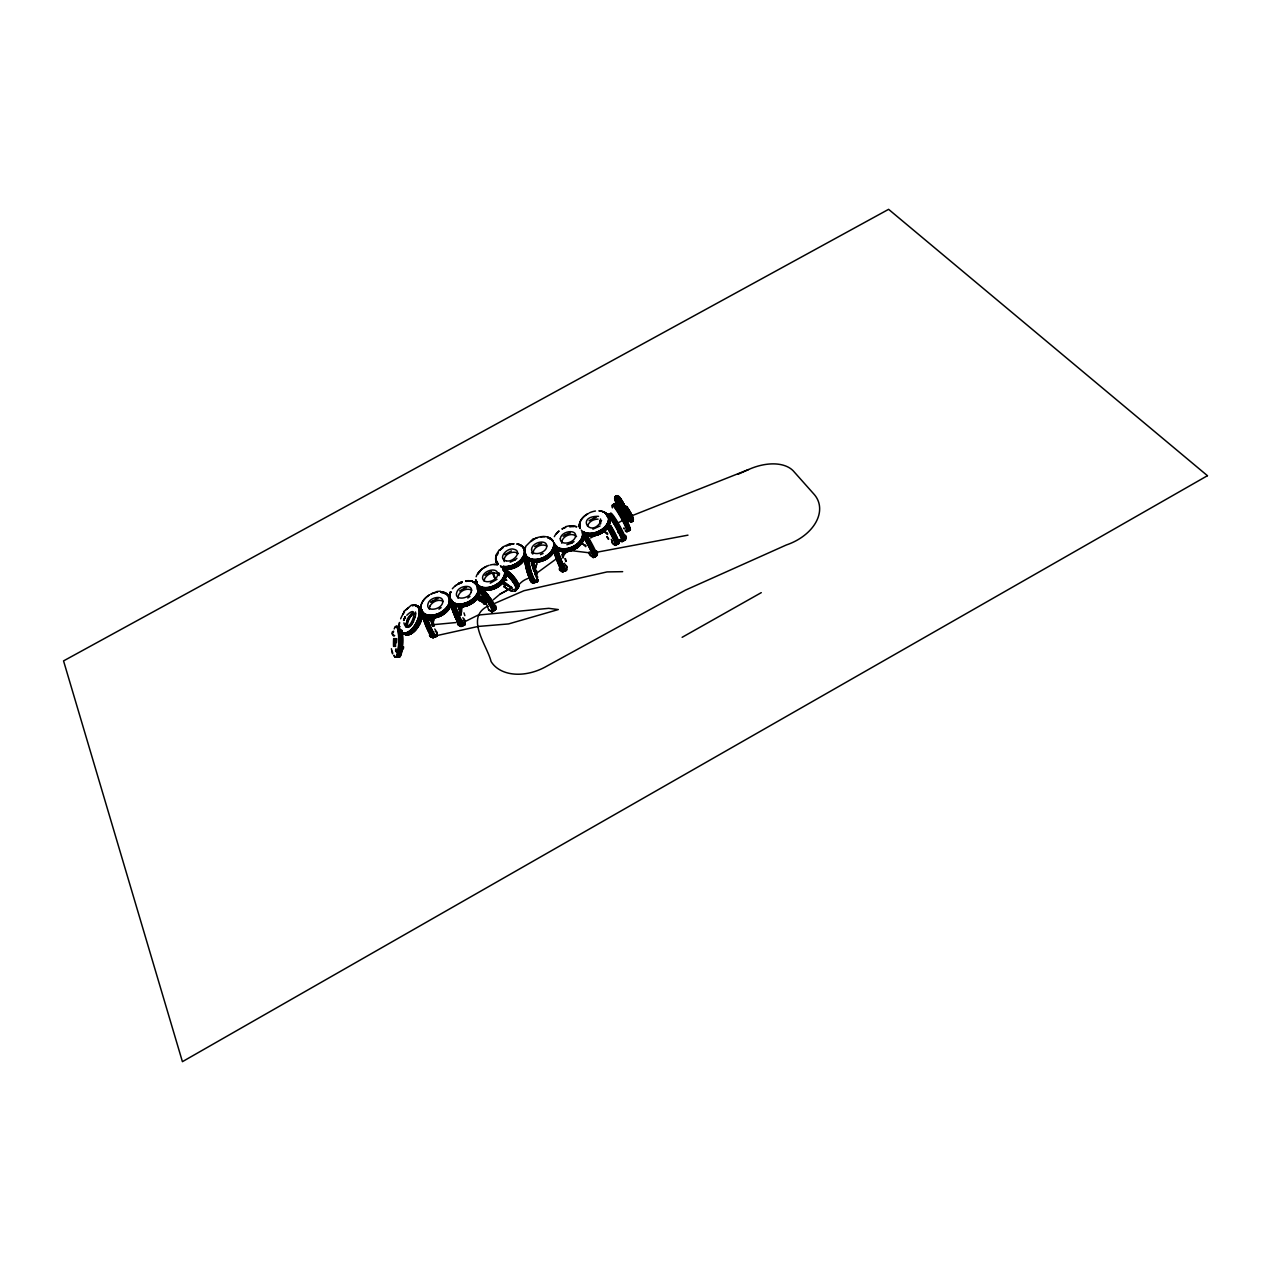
<?xml version="1.0" encoding="UTF-8"?>
<svg xmlns="http://www.w3.org/2000/svg" width="1271" height="1271" viewBox="0 0 1271 1271"><rect width="100%" height="100%" fill="white"/><g stroke="black" fill="none" stroke-linecap="round" stroke-linejoin="round"><path stroke-width="1.5" d="M600.293 521.015L600.722 523.7M403.257 647.638L402.081 649.433M587.552 526.242C588.584 521.65 593.636 519.029 598.085 519.108M618.977 504.952L616.943 499.646M616.721 499.932L616.26 499.233L616.292 500.552M432.839 621.884L433.141 623.823L433.967 618.453M535.441 574.985C542.558 576.78 529.785 588.394 530.372 578.988M628.462 518.266L624.156 509.655L625.936 511.625M612.034 541.033C610.874 545.624 618.151 545.688 619.597 541.923C618.056 537.744 622.695 541.764 624.839 538.348M406.1 623.028L405.989 627.27M536.839 564.006L535.361 568.455L536.886 562.91M399.459 631.623L400.317 632.148L399.745 631.417M399.698 630.48L399.523 629.939M478.5 599.038L478.563 600.023M460.658 610.62L461.627 608.332M484.092 581.038C484.473 574.54 495.436 569.646 499.233 575.588M414.823 616.673L411.391 623.823M508.019 567.66L504.492 567.629M464.662 622.472L463.041 620.026M433.792 619.708L432.839 621.853M622.869 508.924L622.345 508.114L622.901 508.972M449.14 605.759L449.966 602.756M601.564 520.379C591.222 539.794 574.762 515.804 598.546 516.344M406.196 623.664L411.55 613.814M406.72 623.219L407.419 620.868M406.625 623.775L411.423 614.529M471.064 592.302C474.56 583.786 458.847 585.137 456.861 592.159C453.413 600.881 469.158 599.181 471.08 592.27M429.868 606.188L429.344 609.317M495.213 607.681L495.452 606.585A2.923 2.002 -27.5 0 0 494.991 605.695M392.358 633.482L393.533 631.989M559.733 567.66L559.494 568.216A3.384 2.32 -25.1 0 0 560.034 570.409C561.528 573.173 567.041 570.87 566.85 567.93A3.384 2.32 -25 0 0 566.294 565.738L565.055 564.562M536.934 579.56L537.156 577.955L535.742 576.573M530.738 579.068L530.515 580.672M406.815 620.613C406.831 617.738 413.297 612.145 412.646 612.686M412.948 621.392L414.139 618.755M395.758 649.783L396.059 651.356M495.817 555.379L499.487 549.596M497.088 555.348L498.375 552.631M566.151 568.455L566.453 567.915A2.907 1.986 -25 0 0 565.976 566.024L564.769 565.404M562.418 556.126L562.64 552.964M429.852 606.219C432.188 601.771 438.368 598.673 443.055 601.294M408.579 618.548L410.104 616.149M413.615 621.726L410.565 625.872M525.431 546.609L533.2 538.809M396.044 648.703C393.073 655.232 404.75 651.388 403.527 646.669M596.623 553.87L596.877 551.884M398.856 629.765L399.602 630.352M487.651 606.219C464.662 617.69 487.174 645.525 491.083 661.524A44.39 31.171 -27 0 0 546.832 666.131L685.434 590.141L786.368 544.957A44.374 30.647 -18.4 0 0 814.044 494.244L793.199 470.81A44.008 26.707 -27.5 0 0 748.444 469.587L630.289 516.391M611.256 539.349L611.986 540.795M567.104 551.471L562.354 556.523M403.797 611.494L411.454 605.107M406.784 615.291C422.576 599.896 407.848 638.757 403.924 622.838M411.661 623.6L410.072 625.459M504.73 568.836A15.141 5.259 43.4 0 1 516.725 580.688A15.141 5.259 43.4 0 1 516.789 588.409L516.709 588.6A15.141 5.259 43.4 0 0 516.566 580.847A15.141 5.259 43.4 0 0 504.587 568.995M503.618 570.012A15.141 5.243 43.4 0 1 515.613 581.864A15.141 5.243 43.4 0 1 515.692 589.585L519.315 585.804L518.155 584.152M399.666 632.259L399.555 631.56M441.116 607.633L438.956 609.19M459.578 590.983L464.328 588.251M504.698 554.68L511.387 550.883M484.902 575.429L486.872 573.777M494.832 608.189L494.689 609.095M479.119 598.021L481.042 596.496M516.932 558.35L514.962 560.003M469.968 596.449L467.807 598.005M497.04 579.29L490.241 583.167M534.646 546.625L539.301 544.052M556.92 546.641L554.887 544.766L556.984 546.594M493.1 599.944L500.043 594.113L510.735 588.251M406.243 609.699L408.531 607.776M563.117 536.298L565.436 534.694M589.077 520.697L593.764 518.155M574.031 541.589L571.855 543.067M536.537 580.037L535.409 580.783M600.039 525.972L592.906 529.149M487.476 606.251L488.414 609.238A3.4 2.335 -27.5 0 0 490.129 610.827C492.513 612.32 497.517 609.159 495.881 606.474A3.4 2.335 -27.5 0 0 494.816 605.091M481.01 595.988L478.595 597.799M435.794 634.88L434.587 635.627M535.17 574.301L555.57 559.399M561.846 554.823L566.564 551.392M433.157 600.532L430.758 602.279L435.778 599.324M530.913 541.541L533.772 539.587M623.854 528.243L624.411 528.99L623.982 528.132M492.02 609.953A15.411 2.717 52.9 0 0 491.019 602.549A15.411 2.717 52.9 0 0 477.515 586.63L477.531 586.916A15.22 2.685 52.9 0 1 490.956 602.486A15.22 2.685 52.9 0 1 491.941 609.81M486.698 573.904L489.24 572.458M515.057 559.907L510.179 562.195M515.263 588.902C519.617 583.961 521.825 580.259 529.578 577.94M502.458 547.118L509.623 543.829M682.13 637.311L761.265 592.651M408.833 627.302C410.787 626.508 417.047 616.451 415.474 611.986M595.575 554.712L592.064 556.11L590.364 554.41M590.586 537.951L594.05 536.06M618.23 522.81L621.694 520.919M500.043 594.113L511.816 587.663M565.341 534.773L568.01 533.598M531.294 563.752L534.249 562.767M496.58 561.814L498.01 563.291M504.094 571.06L502.792 569.472M617.913 532.215L618.421 532.803M543.082 553.489L540.429 554.68M571.918 543.003L566.882 544.766M738.086 474.242L748.444 469.587M398.744 651.181L400.683 650.307M494.054 603.661L524.002 590.713L607.045 571.918L622.663 571.664M515.692 589.649L513.834 589.585A3.384 2.304 -26.6 0 1 511.562 588.521L509.369 586.519L510.974 586.487M420.463 612.384L419.891 611.669M431.6 617.42L429.01 618.564M429.217 618.945L431.536 618.103M564.499 569.646L560.368 570.123M506.255 546.037L509.544 544.862M489.176 572.458L491.639 571.585M393.629 631.194C389.943 631.496 393.645 638.09 394.709 635.5M461.008 624.919L458.609 624.808M432.918 636.278L430.519 636.151M464.122 588.298L466.616 587.631M435.556 599.388L438.034 598.72M531.485 563.037L533.693 562.481M539.19 544.067L541.7 543.448M593.636 518.171L596.147 517.551M565.531 526.702L569.344 525.765M567.851 533.613L570.377 533.01M477.324 589.22L477.531 586.916M687.976 535.155L597.02 552.186M462.787 617.785C467.776 620.741 463.407 629.066 458.275 625.11A3.416 2.335 -28.5 0 1 457.592 623.521M434.761 628.986L436.477 631.592A3.416 2.32 -29.3 0 1 436.97 633.848L436.398 635.548L430.853 637.184M415.553 613.48C409.961 614.703 406.1 622.107 408.023 627.461M533.026 581.435L531.739 581.53M590.713 552.98L571.775 550.708M431.505 624.855L456.098 622.536M464.789 621.71L478.15 615.069L548.754 608.332L558.319 609.556L508.543 623.934L478.087 626.46L435.556 635.881M436.811 591.492L440.465 591.253M490.971 610.493L490.32 610.477A2.923 2.002 -27.5 0 1 488.985 609.603M497.914 572.951L499.217 573.03M506.112 560.765C513.039 563.037 523.048 551.185 513.913 549.263C507.145 546.959 497.072 558.906 506.144 560.765M501.537 583.024L503.983 583.325L502.855 582.674M629.59 519.315L628.446 518.25M606.775 532.66L604.488 531.786M393.549 634.69L392.517 634.293M498.963 573.618L497.851 573.348L499.646 573.968M517.043 552.79C511.593 550.565 502.935 555.189 504.222 561.591M594.987 550.518L596.258 550.931M435.175 631.417L436.144 631.894A2.923 1.986 -29.3 0 1 436.557 633.816M505.461 579.449L506.875 580.275L505.223 580.18M471.7 590.173C466.266 587.186 457.687 591.841 458.005 598.26M546.8 546.022C541.494 542.987 532.676 547.436 533.057 553.695M624.887 534.98C629.383 537.538 622.552 542.765 619.819 540.318C619.597 539.635 613.957 547.165 612.336 542.161M583.039 544.29L585.391 545.068M420.193 611.478L420.415 612.304M478.881 600.436L483.234 602.279L478.039 599.817M517.011 552.774L518.25 553.648M562.306 552.059C564.276 552.472 563.625 560.114 562.354 557.588M616.912 500.218L616.149 499.582L616.467 500.774M473.972 582.182L476.355 584.549M624.347 510.291L623.568 509.623L624.697 512.769M555.554 546.212L557.921 548.611L553.997 542.939M628.557 519.14L629.669 519.903L629.129 517.535M628.668 519.41L628.224 516.677M454.541 603.63L452.555 601.739M576.541 536.616C571.775 531.628 561.337 536.584 561.718 543.178M596.846 551.233C600.389 557.206 587.933 559.129 589.236 551.852M607.602 533.2L607.57 534.487L603.852 531.485M511.498 586.964L511.848 587.853M430.853 637.168L430.202 636.453A3.416 2.32 -29.4 0 1 429.55 634.865M531.532 552.52L532.676 553.886M617.309 499.964L618.469 501.537M616.753 499.964L617.42 500.869M625.3 510.704L623.696 509.274L624.22 511.689M624.204 510.021L624.871 510.942M627.334 509.29L628.049 510.449M627.032 509.258L627.731 510.275M619.549 499.201L620.566 500.377M626.984 509.75L627.636 510.672M619.517 499.678L620.153 500.583M617.484 500.345L618.167 501.346M624.76 510.72L625.507 511.863M617.309 500.647L618.056 501.775M627.397 517.567L629.161 519.521L629.034 518.632M628.112 518.711L625.983 515.232M585.995 545.593L585.709 546.641L582.007 543.114M477.26 586.567L477.626 589.776M620.534 500.186L621.265 501.473M625.443 511.689L626.937 514.199M627.715 517.742L624.744 512.435M495.34 578.877L492.592 573.634M607.204 536.632L608.745 539.095M606.823 536.839L608.348 539.317M420.018 610.652L419.732 609.905M493.847 576.43L494.467 577.495M627.35 513.961L626.412 512.658A8.849 1.08 61 0 0 627.54 514.517M618.945 502.569L619.867 503.856M618.707 502.776L619.454 504.094M494.8 577.225L493.402 572.395M449.203 601.358L449.362 599.102M452.031 600.945L451.396 599.34M448.266 596.671L449.06 598.53M629.51 512.753L630.241 514.088M622.027 502.649L622.742 503.983M621.805 502.76L622.552 504.142M625.221 513.929L625.936 515.279M618.739 505.111L616.785 501.219M474.258 582.754L476.689 585.454M628.033 515.232L628.637 516.757M627.62 515.47L628.319 516.804M625.3 513.977L624.061 511.514M617.881 503.92L616.642 501.473M477.086 585.963L478.246 588.378M555.634 546.165L553.727 542.367A15.3 10.279 -24.6 0 0 572.109 546.991A15.3 10.279 -24.6 0 0 581.324 530.086M630.877 515.375L631.401 516.534M623.251 505.159L623.886 506.414A8.849 1.08 61 0 1 629.638 513.865A8.849 1.08 61 0 1 631.671 520.76M623.219 505.477L623.759 506.668M461.77 607.077L461.611 612.082L460.658 611.573M392.501 653.818L391.389 648.718M616.419 500.25L616.8 501.648M564.721 563.275L563.879 563.577M463.979 612.86L464.868 615.625M565.388 558.573L566.262 561.321M564.975 558.732L565.833 561.48M600.293 523.843L599.753 520.665M392.199 651.245L392.707 653.167M629.447 518.409L629.701 519.585M429.344 618.294L429.646 620.327M449.283 599.134L449.426 601.93M397.982 651.467A3.273 2.208 -30.4 0 1 397.251 651.562M430.17 635.786A2.923 1.986 -29.4 0 1 429.963 634.785M458.243 624.442A2.923 2.002 -28.5 0 1 458.021 623.457M559.796 569.297A2.907 1.986 -25.1 0 1 559.891 568.232M610.573 513.945A15.316 1.732 60.9 0 1 619.358 525.13A15.316 1.732 60.9 0 1 625.014 539.667M610.001 514.469A15.125 1.7 60.9 0 1 619.628 527.243A15.125 1.7 60.9 0 1 623.219 538.856M607.919 515.422A15.316 1.716 60.9 0 1 616.689 526.623A15.316 1.716 60.9 0 1 622.361 541.144M609.079 514.771A15.316 1.716 60.9 0 1 617.865 525.956A15.316 1.716 60.9 0 1 623.521 540.493M608.539 515.073A15.316 1.716 60.9 0 1 617.309 526.258A15.316 1.716 60.9 0 1 622.981 540.811M607.729 515.518A15.316 1.7 60.9 0 1 616.483 526.718A15.316 1.7 60.9 0 1 622.155 541.255M607.808 517.583A15.125 1.684 60.9 0 1 610.938 518.806A15.125 1.684 60.9 0 1 620.486 535.806A15.125 1.684 60.9 0 1 620.566 540.334M607.157 516.042A15.125 1.684 60.9 0 1 616.753 528.847A15.125 1.684 60.9 0 1 620.375 540.445M622.297 508.702A7.626 0.921 61 0 1 626.73 514.215A7.626 0.921 61 0 1 629.51 521.523M628.811 520.792A7.308 0.874 61 0 1 628.112 519.918M622.631 509.798A7.308 0.874 61 0 1 626.19 513.452A7.308 0.874 61 0 1 629.32 521.269M628.51 520.586A6.927 0.826 61 0 1 627.842 519.76M625.284 515.692A6.927 0.826 61 0 1 623.06 511.244M622.647 510.148A6.927 0.826 61 0 1 626.015 513.611A6.927 0.826 61 0 1 628.986 521.031M622.758 508.225A8.865 1.064 61 0 1 624.681 508.877A8.865 1.064 61 0 1 630.257 518.822A8.865 1.064 61 0 1 630.241 521.571M626.11 515.311A8.865 1.064 61 0 1 623.283 509.623M622.965 508.019A8.961 1.08 61 0 1 624.903 508.67A8.961 1.08 61 0 1 630.543 518.727A8.961 1.08 61 0 1 630.527 521.507M626.365 515.184A8.961 1.08 61 0 1 623.489 509.433M623.441 507.844A8.865 1.08 61 0 1 625.38 508.495A8.865 1.08 61 0 1 630.956 518.425A8.865 1.08 61 0 1 630.94 521.174M626.81 514.914A8.865 1.08 61 0 1 624.76 510.974M623.489 506.7A8.865 1.08 61 0 1 629.193 514.104A8.865 1.08 61 0 1 631.226 521.015M627.111 514.755A8.865 1.08 61 0 1 625.046 510.799M624.188 506.319A8.849 1.08 61 0 1 629.892 513.722A8.849 1.08 61 0 1 631.925 520.633M624.299 506.255A8.849 1.08 61 0 1 630.003 513.659A8.849 1.08 61 0 1 632.037 520.57M625.809 506.287A7.674 0.937 61 0 1 631.194 514.008A7.674 0.937 61 0 1 632.481 519.124A6.991 0.858 61 0 0 629.987 512.435M626.222 507.796A7.308 0.89 61 0 1 627.81 508.336A7.308 0.89 61 0 1 632.418 516.519A7.308 0.89 61 0 1 632.386 518.806M626.333 508.098A6.927 0.842 61 0 1 627.858 508.591A6.927 0.842 61 0 1 632.227 516.376A6.927 0.842 61 0 1 632.195 518.536M625.952 507.018A6.991 0.858 61 0 1 626.714 507.494M627.381 508.321A6.991 0.858 61 0 1 629.066 510.878M625.84 506.716A7.308 0.89 61 0 1 630.956 514.056A7.308 0.89 61 0 1 632.18 518.918M625.634 506.446A7.626 0.937 61 0 1 630.972 514.12A7.626 0.937 61 0 1 632.259 519.204M621.026 507.51A7.578 0.906 61 0 0 615.45 498.47A7.578 0.906 61 0 0 617.071 503.872A7.261 0.858 61 0 1 615.529 498.756A7.261 0.858 61 0 1 620.884 507.415M617.213 503.952A6.927 0.826 61 0 1 615.339 498.772A6.927 0.826 61 0 1 619.199 504.158M617.023 504.063A6.879 0.826 61 0 1 615.323 498.995A6.879 0.826 61 0 1 619.835 505.858M620.661 507.542A7.261 0.858 61 0 0 615.323 498.868A7.261 0.858 61 0 0 616.896 504.047A7.626 0.906 61 0 1 615.228 498.534A7.626 0.906 61 0 1 620.836 507.637M619.93 500.52A6.879 0.842 61 0 1 619.327 499.169M618.707 497.311A6.879 0.842 61 0 1 620.915 499.328A6.879 0.842 61 0 1 624.887 506.684M618.564 497.565A7.626 0.921 61 0 1 620.343 498.264A7.626 0.921 61 0 1 625.189 507.081M618.786 497.787A7.245 0.874 61 0 1 620.47 498.47A7.245 0.874 61 0 1 625.094 506.859M618.484 497.374A6.927 0.842 61 0 1 619.247 497.438M619.898 498.264A6.927 0.842 61 0 1 621.583 500.79M622.472 502.331A6.927 0.842 61 0 1 624.712 506.827M618.58 497.914A7.245 0.874 61 0 1 621.598 500.663A7.578 0.921 61 0 1 624.967 507.177M622.552 502.283A7.245 0.874 61 0 1 624.887 506.97M618.484 496.453A7.578 0.921 61 0 1 621.551 500.583M615.736 499.614A8.897 1.064 61 0 1 616.308 497.771A8.897 1.064 61 0 1 622.139 507.59A8.897 1.064 61 0 0 616.419 497.708A8.897 1.064 61 0 0 615.847 499.567M615.545 498.01A8.897 1.064 61 0 1 617.118 498.153A8.897 1.064 61 0 1 622.488 507.383A8.897 1.064 61 0 0 617.213 498.089A8.897 1.064 61 0 0 615.657 497.946M615.736 496.77A8.897 1.064 61 0 1 618.04 498.597A8.897 1.064 61 0 1 622.933 507.145M616.467 496.373A8.897 1.08 61 0 1 618.786 498.184A8.897 1.08 61 0 1 623.68 506.732M616.816 496.167A8.897 1.08 61 0 1 619.136 497.978A8.897 1.08 61 0 1 624.029 506.541M616.054 496.103A8.897 1.064 61 0 1 618.866 499.201A8.897 1.064 61 0 1 623.235 506.986M615.069 504.46A15.173 1.795 61 0 1 624.792 517.17A15.173 1.795 61 0 1 628.319 528.943M615.164 504.19A15.363 1.811 61 0 1 625.014 517.059A15.363 1.811 61 0 1 628.589 528.974M612.654 504.984A15.173 1.764 61 0 1 623.219 520.284A15.173 1.764 61 0 1 625.856 530.309M614.56 503.713A15.363 1.811 61 0 1 624.347 517.44A15.363 1.811 61 0 1 628.986 530.372M614.306 504.666A15.363 1.811 61 0 1 623.171 515.788A15.363 1.811 61 0 1 628.795 530.484M613.686 505.016A15.363 1.795 61 0 1 622.536 516.137A15.363 1.795 61 0 1 628.176 530.833M613.13 505.318A15.363 1.795 61 0 1 621.996 516.439A15.363 1.795 61 0 1 627.62 531.135M612.463 505.095A15.173 1.764 61 0 1 623.012 520.379A15.173 1.764 61 0 1 625.666 530.42M612.4 507.876A15.173 1.764 61 0 1 615.593 508.988A15.173 1.764 61 0 1 625.157 526.035A15.173 1.764 61 0 1 625.189 530.674M526.178 555.506A15.252 10.263 -25.4 0 0 542.638 560.797A15.252 10.263 -25.4 0 0 554.792 545.561A15.443 10.39 -25.4 0 1 542.669 560.924A15.443 10.39 -25.4 0 1 526.003 555.57M525.082 553.663A15.459 10.39 -25.4 0 0 539.841 559.574A15.459 10.39 -25.4 0 0 554.156 546.419A15.459 10.39 -25.4 0 1 539.762 559.431A15.459 10.39 -25.4 0 1 525.002 553.52M548.262 537.792A15.459 10.39 -25.4 0 1 552.996 541.081M553.981 546.451A15.268 10.263 -25.4 0 1 539.825 559.447A15.268 10.263 -25.4 0 1 525.257 553.6M548.151 537.935A15.268 10.263 -25.4 0 1 552.837 541.176M553.759 542.908A15.459 10.39 -25.4 0 1 537.617 559.288A15.268 10.247 -25.4 0 1 524.891 550.121M525.654 547.165A15.459 10.39 -25.4 0 0 537.617 559.288A15.268 10.247 -25.4 0 0 553.663 545.767M552.678 540.413A15.459 10.39 -25.4 0 0 533.439 539.349A15.268 10.247 -25.4 0 1 537.125 537.824M554.792 545.132A15.443 10.39 -25.4 0 1 542.495 560.559A15.443 10.39 -25.4 0 1 525.829 555.205M554.617 545.195A15.252 10.263 -25.4 0 1 542.463 560.432A15.252 10.263 -25.4 0 1 526.003 555.141M554.553 545.037A15.252 10.263 -25.4 0 1 542.383 560.273A15.252 10.263 -25.4 0 1 525.94 554.998M554.728 544.973A15.443 10.39 -25.4 0 1 542.415 560.4A15.443 10.39 -25.4 0 1 525.749 555.062M525.527 554.569A15.459 10.39 -25.4 0 0 542.193 559.923A15.459 10.39 -25.4 0 0 554.506 544.496A15.474 10.422 -24.6 0 0 571.235 549.93A15.474 10.422 -24.6 0 0 583.516 534.567M554.315 544.56A15.252 10.263 -25.4 0 1 542.161 559.796A15.252 10.263 -25.4 0 1 525.701 554.506M554.124 544.131A15.268 10.263 -25.4 0 1 543.797 558.62A15.268 10.263 -25.4 0 1 526.512 556.571M526.353 556.666A15.459 10.39 -25.4 0 0 543.861 558.747A15.459 10.39 -25.4 0 0 554.299 544.067A15.474 10.422 -24.6 0 0 570.997 549.437A15.474 10.422 -24.6 0 0 583.294 534.074M553.902 546.292A15.268 10.263 -25.4 0 1 539.762 559.288A15.268 10.263 -25.4 0 1 525.193 553.457M548.071 537.776A15.268 10.263 -25.4 0 1 552.758 541.033M548.182 537.649A15.459 10.39 -25.4 0 1 552.933 540.938M540.89 536.886A15.268 10.247 -25.4 0 1 544.528 536.696M547.833 537.268A15.268 10.247 -25.4 0 1 552.52 540.509M583.818 535.25A15.459 10.422 -24.6 0 1 573.412 549.866A15.459 10.422 -24.6 0 1 555.792 547.722A15.268 10.295 -24.6 0 0 575.143 548.85A15.268 10.295 -24.6 0 0 582.547 532.851M583.754 535.091A15.459 10.422 -24.6 0 1 573.348 549.707A15.459 10.422 -24.6 0 1 555.713 547.563M583.58 534.726A15.459 10.422 -24.6 0 1 571.299 550.073A15.459 10.422 -24.6 0 1 554.49 544.687M583.405 534.789A15.268 10.295 -24.6 0 1 571.267 549.946A15.268 10.295 -24.6 0 1 554.68 544.639A15.284 10.295 -24.6 0 0 571.203 549.803A15.284 10.295 -24.6 0 0 583.341 534.63M582.483 532.692A15.268 10.295 -24.6 0 1 575.08 548.691A15.268 10.295 -24.6 0 1 555.888 547.467M582.881 533.153A15.474 10.422 -24.6 0 1 572.458 547.785A15.474 10.422 -24.6 0 1 554.823 545.64M582.706 533.216A15.284 10.295 -24.6 0 1 572.411 547.658A15.284 10.295 -24.6 0 1 554.982 545.561M583.119 534.138A15.284 10.295 -24.6 0 1 572.84 548.579A15.284 10.295 -24.6 0 1 555.411 546.466M582.928 533.709A15.284 10.295 -24.6 0 1 572.633 548.151A15.284 10.295 -24.6 0 1 555.22 546.037M583.103 533.645A15.474 10.422 -24.6 0 1 572.681 548.278A15.474 10.422 -24.6 0 1 555.046 546.133M582.642 533.057A15.284 10.279 -24.6 0 1 572.347 547.499A15.284 10.279 -24.6 0 1 554.919 545.402M582.817 533.01A15.474 10.422 -24.6 0 1 572.395 547.626A15.474 10.422 -24.6 0 1 554.744 545.497M569.837 526.814A15.474 10.422 -24.6 0 1 573.555 526.639M582.579 532.485A15.49 10.422 -24.6 0 1 570.282 547.849A15.49 10.422 -24.6 0 1 553.457 542.463M554.331 536.648A15.49 10.422 -24.6 0 1 558.843 531.087M562.116 528.863A15.49 10.422 -24.6 0 1 565.786 527.243A15.3 10.279 -24.6 0 0 562.179 528.974M569.599 526.289A15.49 10.422 -24.6 0 1 576.684 526.702M556.333 533.788A15.3 10.279 -24.6 0 1 558.954 531.167M569.583 526.432A15.3 10.279 -24.6 0 1 576.573 526.83M564.26 569.44A15.347 1.462 70 0 1 561.432 566.818A15.347 1.462 70 0 1 554.919 549.279M563.466 571.505A15.347 1.462 70 0 1 559.431 564.038A15.347 1.462 70 0 1 554.235 549.517M562.989 571.33A15.347 1.478 70 0 1 559.383 565.881A15.347 1.478 70 0 1 553.52 549.787M563.498 571.14A15.347 1.478 70 0 1 559.891 565.706A15.347 1.478 70 0 1 554.029 549.596M562.783 571.41A15.347 1.478 70 0 1 559.176 565.96A15.347 1.478 70 0 1 553.298 549.866M565.643 570.361A15.347 1.446 70 0 1 562.068 564.912A15.347 1.446 70 0 1 556.19 548.818M564.975 570.615A15.347 1.462 70 0 1 561.385 565.166A15.347 1.462 70 0 1 555.522 549.056M565.849 570.298A15.347 1.446 70 0 1 562.275 564.832A15.347 1.446 70 0 1 556.412 548.738M566.231 568.725A15.347 1.446 70 0 1 563.434 566.103A15.347 1.446 70 0 1 556.92 548.548M566.167 568.566A15.157 1.43 70 0 1 563.403 565.976A15.157 1.43 70 0 1 556.968 548.643M557.175 548.564A15.157 1.43 70 0 0 563.609 565.897A15.347 1.446 70 0 0 566.437 568.645A15.157 1.43 70 0 1 563.609 565.897A15.347 1.446 70 0 1 557.127 548.468M526.019 554.14A15.395 10.311 -26.2 0 1 518.933 565.468A15.395 10.311 -26.2 0 1 504.333 569.186M496.945 561.575A15.395 10.311 -26.2 0 0 497.469 564.276A15.395 10.311 -26.2 0 1 496.866 561.432M525.273 556.412A15.395 10.311 -26.2 0 1 503.999 568.518M497.136 563.609A15.395 10.311 -26.2 0 1 496.611 560.924M525.527 556.936A15.395 10.311 -26.2 0 1 504.253 569.027M525.018 552.091A15.411 10.311 -26.2 0 1 517.933 563.418A15.411 10.311 -26.2 0 1 503.3 567.136M496.373 556.603A15.411 10.311 -26.2 0 0 497.914 564.483A15.411 10.311 -26.2 0 1 496.294 556.444M522.921 547.165A15.411 10.311 -26.2 0 1 524.446 549.406M524.764 551.979A15.22 10.184 -26.2 0 1 517.758 563.164A15.22 10.184 -26.2 0 1 503.316 566.85M496.532 562.004A15.22 10.184 -26.2 0 1 496.008 559.335M522.699 547.118A15.22 10.184 -26.2 0 1 524.208 549.326A15.411 10.311 -26.2 0 0 520.49 545.386M525.257 552.567A15.411 10.311 -26.2 0 1 518.171 563.895A15.411 10.311 -26.2 0 1 503.554 567.629M496.675 562.703A15.411 10.311 -26.2 0 1 496.151 560.018M523.159 547.658A15.411 10.311 -26.2 0 1 524.685 549.882M524.939 551.932A15.411 10.311 -26.2 0 1 517.853 563.26A15.411 10.311 -26.2 0 1 503.237 566.993M517.265 544.083A15.411 10.311 -26.2 0 1 522.921 557.572A15.411 10.311 -26.2 0 1 503.046 566.628M497.66 563.974A15.411 10.311 -26.2 0 1 496.119 556.094M499.805 550.279A15.411 10.311 -26.2 0 1 502.776 547.801A15.22 10.184 -26.2 0 0 499.868 550.2M509.989 544.496A15.411 10.311 -26.2 0 1 513.738 543.909A15.22 10.184 -26.2 0 0 509.989 544.639A15.22 10.184 -26.2 0 1 513.627 543.893M524.017 548.977A15.22 10.184 -26.2 0 1 519.124 561.623A15.22 10.184 -26.2 0 1 503.141 566.485A15.22 10.184 -26.2 0 0 522.683 557.381A15.22 10.184 -26.2 0 0 517.106 544.067A15.22 10.184 -26.2 0 1 522.524 546.768M497.819 563.863A15.22 10.184 -26.2 0 1 496.294 556.078M496.214 555.935A15.22 10.184 -26.2 0 0 497.739 563.72A15.427 10.311 -26.2 0 1 496.04 555.935M517.186 543.924A15.427 10.311 -26.2 0 1 522.842 557.413A15.427 10.311 -26.2 0 1 502.966 566.485M499.725 550.136A15.427 10.311 -26.2 0 1 502.712 547.658M509.909 544.353A15.427 10.311 -26.2 0 1 513.675 543.75M525.034 555.935A15.411 10.311 -26.2 0 1 503.761 568.042M478.595 587.107A15.363 10.343 -27.9 0 1 471.16 603.598A15.363 10.343 -27.9 0 1 452.158 602.692M478.659 587.25A15.363 10.343 -27.9 0 1 471.239 603.741A15.363 10.343 -27.9 0 1 452.238 602.835M476.847 585.184A15.554 10.486 -27.9 0 1 473.003 602.74A15.554 10.486 -27.9 0 1 452.063 602.947M476.768 585.025A15.554 10.486 -27.9 0 1 472.923 602.597A15.554 10.486 -27.9 0 1 451.983 602.788M477.769 585.121A15.57 10.486 -27.9 0 1 470.238 601.819A15.57 10.486 -27.9 0 1 450.967 600.929M449.95 598.387A15.57 10.486 -27.9 0 1 449.902 595.479M473.034 581.848A15.57 10.486 -27.9 0 1 475.783 583.151M477.61 585.232A15.379 10.343 -27.9 0 1 470.159 601.723A15.379 10.343 -27.9 0 1 451.141 600.833M450.125 598.307A15.379 10.343 -27.9 0 1 450.077 595.448A15.379 10.343 -27.9 0 0 450.045 598.164M472.939 581.991A15.379 10.343 -27.9 0 1 475.656 583.278M450.887 600.77A15.57 10.486 -27.9 0 0 470.159 601.676A15.57 10.486 -27.9 0 0 477.689 584.978A15.379 10.343 -27.9 0 1 470.079 601.564A15.379 10.343 -27.9 0 1 451.062 600.675M450.76 592.27A15.57 10.486 -27.9 0 0 449.87 598.228A15.586 10.438 -28.7 0 0 440.783 591.762M458.513 584.183A15.57 10.486 -27.9 0 1 462.167 582.452M465.949 581.419A15.57 10.486 -27.9 0 1 469.635 581.165M472.971 581.705A15.57 10.486 -27.9 0 1 475.719 583.008A15.379 10.343 -27.9 0 0 472.86 581.832M477.499 584.612A15.57 10.486 -27.9 0 1 469.968 601.326A15.57 10.486 -27.9 0 1 450.697 600.42A15.586 10.47 -27.9 0 0 471.589 600.071A15.586 10.47 -27.9 0 0 475.449 582.499M449.68 597.878A15.57 10.486 -27.9 0 1 450.57 591.921M455.066 586.153A15.57 10.486 -27.9 0 1 457.195 584.533A15.586 10.47 -27.9 0 0 452.349 588.759M458.323 583.818A15.57 10.486 -27.9 0 1 461.977 582.086A15.379 10.343 -27.9 0 0 458.323 583.786A15.379 10.343 -27.9 0 1 461.993 582.213M450.871 600.325A15.379 10.343 -27.9 0 0 471.573 600.119A15.379 10.343 -27.9 0 0 475.386 582.769A15.57 10.486 -27.9 0 0 465.758 581.054A15.379 10.343 -27.9 0 1 472.59 581.324A15.586 10.47 -27.9 0 0 465.679 580.911M449.855 597.815A15.379 10.343 -27.9 0 1 450.744 591.921M465.742 581.197A15.379 10.343 -27.9 0 1 472.669 581.483M475.306 582.611A15.379 10.343 -27.9 0 1 471.493 599.976A15.379 10.343 -27.9 0 1 450.792 600.166M449.775 597.656A15.379 10.343 -27.9 0 1 450.665 591.778M449.584 597.735A15.586 10.47 -27.9 0 1 450.49 591.762M458.243 583.675A15.586 10.47 -27.9 0 1 461.897 581.943M478.484 586.503A15.554 10.486 -27.9 0 1 470.969 603.201A15.554 10.486 -27.9 0 1 451.713 602.295M478.325 586.598A15.363 10.343 -27.9 0 1 470.89 603.09A15.363 10.343 -27.9 0 1 451.888 602.184M478.246 586.026A15.57 10.486 -27.9 0 1 468.904 603.677A15.57 10.486 -27.9 0 1 450.427 599.277A15.57 10.438 -28.8 0 1 437.939 615.243A15.57 10.438 -28.8 0 1 421.527 609.985A15.379 10.311 -28.8 0 0 437.907 615.116A15.379 10.311 -28.8 0 0 450.172 599.34M478.071 586.122A15.379 10.343 -27.9 0 1 468.856 603.55A15.379 10.343 -27.9 0 1 450.601 599.197M477.848 585.709A15.379 10.343 -27.9 0 1 472.097 601.104A15.379 10.343 -27.9 0 1 453.318 603.28M451.396 601.294A15.379 10.343 -27.9 0 1 450.379 598.784M478.023 585.613A15.57 10.486 -27.9 0 1 468.681 603.264A15.57 10.486 -27.9 0 1 450.204 598.863M473.289 582.325A15.57 10.486 -27.9 0 1 476.037 583.627M450.967 603.614A15.363 10.311 -28.8 0 1 438.67 616.499A15.363 10.311 -28.8 0 1 423.45 613.814M451.237 603.725A15.554 10.438 -28.8 0 1 438.781 616.785A15.554 10.438 -28.8 0 1 423.37 614.068M451.157 603.582A15.554 10.438 -28.8 0 1 438.702 616.626A15.363 10.311 -28.8 0 1 423.545 613.972M423.291 613.925A15.554 10.438 -28.8 0 0 438.702 616.626A15.363 10.311 -28.8 0 0 451.046 603.757M450.093 598.8A15.57 10.438 -28.8 0 1 435.778 615.371A15.57 10.438 -28.8 0 1 421.273 606.601A15.57 10.438 -28.8 0 0 435.683 615.228A15.57 10.438 -28.8 0 0 450.013 598.657M444.437 592.953A15.57 10.438 -28.8 0 0 441.132 592.413A15.379 10.311 -28.8 0 1 444.246 592.953M447.138 594.272A15.57 10.438 -28.8 0 1 449.06 596.258A15.57 10.438 -28.8 0 0 447.058 594.129M449.918 598.863A15.379 10.311 -28.8 0 1 437.637 614.64A15.379 10.311 -28.8 0 1 421.448 609.445M446.995 594.399A15.379 10.311 -28.8 0 1 448.901 596.369M449.775 601.056A15.586 10.438 -28.7 0 1 436.096 614.529A15.586 10.438 -28.7 0 1 421.146 609.842A15.586 10.438 -28.7 0 1 429.709 594.764A15.395 10.311 -28.7 0 0 421.321 609.762A15.395 10.311 -28.7 0 0 436.08 614.401A15.395 10.311 -28.7 0 0 449.6 601.088M437.129 592A15.586 10.438 -28.7 0 0 430.885 594.113A15.395 10.311 -28.7 0 1 437.097 592.143M443.96 592.445A15.395 10.311 -28.7 0 1 449.553 598.212M450.871 603.074A15.57 10.438 -28.8 0 1 438.416 616.133A15.57 10.438 -28.8 0 1 423.005 613.416M450.697 603.105A15.363 10.311 -28.8 0 1 438.4 615.99A15.363 10.311 -28.8 0 1 423.179 613.321M450.57 599.69A15.57 10.438 -28.8 0 1 438.161 615.657A15.57 10.438 -28.8 0 1 421.765 610.398M444.914 593.843A15.57 10.438 -28.8 0 1 449.553 597.148M450.395 599.753A15.379 10.311 -28.8 0 1 438.13 615.529A15.379 10.311 -28.8 0 1 421.94 610.318M447.249 594.876A15.379 10.311 -28.8 0 1 449.156 596.83M447.392 594.749A15.57 10.438 -28.8 0 1 449.33 596.735M449.839 598.72A15.379 10.311 -28.8 0 1 437.558 614.497A15.379 10.311 -28.8 0 1 421.368 609.302M446.915 594.24A15.379 10.311 -28.8 0 1 448.822 596.21M441.053 592.254A15.57 10.438 -28.8 0 1 444.342 592.81M504.142 569.821A15.506 10.438 -27 0 1 497.247 587.409A15.506 10.438 -27 0 1 477.467 584.994M503.634 568.82A15.506 10.438 -27 0 1 498.454 585.343A15.506 10.438 -27 0 1 478.42 586.312M476.959 584.009A15.506 10.438 -27 0 1 476.466 581.26M503.872 569.313A15.506 10.438 -27 0 1 498.693 585.82A15.316 10.311 -27 0 1 478.897 586.837M478.659 586.789A15.506 10.438 -27 0 0 498.693 585.82A15.316 10.311 -27 0 0 503.793 569.567M477.213 584.485A15.506 10.438 -27 0 1 476.704 581.737M503.952 569.456A15.506 10.438 -27 0 1 498.772 585.979A15.506 10.438 -27 0 1 478.738 586.948M477.276 584.628A15.506 10.438 -27 0 1 476.784 581.896M503.729 569.408A15.316 10.311 -27 0 1 498.597 585.724A15.316 10.311 -27 0 1 478.817 586.694M477.388 584.406A15.316 10.311 -27 0 1 476.895 581.689M503.109 567.772A15.522 10.438 -27 0 1 497.914 584.295A15.522 10.438 -27 0 1 477.864 585.28M477.864 574.206A15.522 10.438 -27 0 1 480.168 571.346M502.951 567.883A15.331 10.311 -27 0 1 497.819 584.199A15.331 10.311 -27 0 1 478.023 585.168M503.475 568.931A15.316 10.311 -27 0 1 498.359 585.248A15.316 10.311 -27 0 1 478.579 586.217M477.133 583.929A15.316 10.311 -27 0 1 476.641 581.212M505.461 572.188A15.316 10.311 -27 0 1 495.388 588.219A15.316 10.311 -27 0 1 477.642 584.914A15.522 10.438 -27 0 0 497.644 583.786A15.522 10.438 -27 0 0 502.855 567.263M501.076 566.723A15.522 10.438 -27 0 1 499.821 583.723A15.522 10.438 -27 0 1 478.198 585.899M476.736 583.596A15.522 10.438 -27 0 1 476.244 580.847M476.148 582.452A15.522 10.438 -27 0 1 475.656 579.719M476.148 576.732A15.522 10.438 -27 0 1 488.906 565.373M490.177 565.007A15.522 10.438 -27 0 1 497.454 564.61M500.377 565.706A15.331 10.311 -27 0 1 499.122 582.499A15.331 10.311 -27 0 1 477.753 584.66M476.323 582.372A15.331 10.311 -27 0 1 475.831 579.671M477.753 573.729A15.331 10.311 -27 0 1 486.459 566.453M493.895 564.562A15.331 10.311 -27 0 1 497.374 564.753M500.949 566.85A15.331 10.311 -27 0 1 499.71 583.643A15.331 10.311 -27 0 1 478.357 585.788M412.074 605.552A15.331 7.912 -62.1 0 1 418.826 615.847A15.331 7.912 -62.1 0 1 406.339 632.831A15.522 8.007 -62.1 0 1 399.539 622.488A15.331 7.912 -62.1 0 0 406.339 632.831A15.522 8.007 -62.1 0 0 418.953 615.8A15.522 8.007 -62.1 0 0 412.106 605.393M404.496 611.891A15.331 7.912 -62.1 0 0 402.383 615.212A15.522 8.007 -62.1 0 0 400.635 618.818M402.955 614.004A15.522 8.007 -62.1 0 1 404.432 611.796M415.824 605.663A15.506 8.023 -62.1 0 1 416.475 625.634A15.506 8.023 -62.1 0 1 400.667 629.606M412.694 605.695A15.506 8.023 -62.1 0 1 419.891 613.782A15.506 8.023 -62.1 0 1 410.374 631.353A15.506 8.023 -62.1 0 1 399.936 629.24A15.316 7.912 -62.1 0 0 415.681 625.173A15.316 7.912 -62.1 0 0 415.045 605.457M416.856 606.203A15.506 8.023 -62.1 0 1 418.54 624.426A15.506 8.023 -62.1 0 1 402.637 632.481M416.793 606.378A15.316 7.928 -62.1 0 1 419.351 622.583A15.316 7.928 -62.1 0 1 404.432 633.927A15.316 7.928 -62.1 0 0 419.351 622.583A15.316 7.928 -62.1 0 0 416.967 606.474M415.76 605.838A15.316 7.928 -62.1 0 1 417.412 623.839A15.316 7.928 -62.1 0 1 401.7 631.798M416.253 606.092A15.316 7.928 -62.1 0 1 417.905 624.093A15.316 7.928 -62.1 0 1 402.192 632.052A15.506 8.023 -62.1 0 0 417.984 624.14A15.506 8.023 -62.1 0 0 416.316 605.917M417.031 606.299A15.506 8.023 -62.1 0 1 420.653 608.332M421.622 610.636A15.506 8.023 -62.1 0 1 415.363 629.431A15.506 8.023 -62.1 0 1 402.796 632.577M422.036 610.858A15.49 8.023 -62.1 0 1 416.983 628.128A15.3 7.928 -62.1 0 1 405.02 634.229A15.49 8.023 -62.1 0 0 417.158 628.224A15.49 8.023 -62.1 0 0 422.21 610.954M404.75 634.308A15.49 8.023 -62.1 0 0 416.983 628.128A15.3 7.928 -62.1 0 0 422.083 611.081M403.558 620.327A15.49 8.023 -62.1 0 1 405.227 616.689M417.444 606.521A15.49 8.023 -62.1 0 1 419.509 607.061M421.908 610.986A15.3 7.928 -62.1 0 1 416.92 628.033A15.3 7.928 -62.1 0 1 404.845 634.15M403.67 620.343A15.3 7.928 -62.1 0 1 405.306 616.737A15.49 8.023 -62.1 0 0 403.733 620.423A15.3 7.928 -62.1 0 1 405.481 616.832M417.381 606.696A15.3 7.928 -62.1 0 1 419.414 607.236M417.619 606.601A15.49 8.023 -62.1 0 1 419.684 607.157M462.946 625.348A15.411 2.097 68.8 0 1 457.878 618.723A15.411 2.097 68.8 0 1 451.618 601.262A15.22 2.081 68.8 0 0 457.862 618.627A15.22 2.081 68.8 0 0 462.866 625.173M460.642 615.148A15.411 2.097 68.8 0 0 459.308 611.462A15.22 2.081 68.8 0 1 460.595 615.1M462.263 624.14A15.411 2.113 68.8 0 1 457.957 620.534A15.411 2.113 68.8 0 1 450.935 601.533M450.998 604.789A15.411 2.113 68.8 0 0 457.242 620.82A15.411 2.113 68.8 0 0 461.564 625.888A15.22 2.081 68.8 0 1 456.225 617.309A15.22 2.081 68.8 0 1 450.792 601.739M461.675 626.222A15.411 2.113 68.8 0 1 456.225 617.372A15.411 2.113 68.8 0 1 450.728 601.612M462.04 624.22A15.411 2.113 68.8 0 1 462.056 625.682M462.183 623.982A15.22 2.081 68.8 0 1 457.941 620.423A15.22 2.081 68.8 0 1 450.998 601.66M461.357 625.968A15.411 2.113 68.8 0 1 457.036 620.915A15.411 2.113 68.8 0 1 450.776 604.885A15.22 2.081 68.8 0 0 457.02 620.804A15.22 2.081 68.8 0 0 461.278 625.793M461.484 625.713A15.22 2.081 68.8 0 1 457.226 620.725A15.22 2.081 68.8 0 1 451.046 604.885M453.652 603.757A15.411 2.081 68.8 0 0 459.911 619.803A15.411 2.081 68.8 0 0 464.201 624.855A15.22 2.065 68.8 0 1 459.88 619.692A15.22 2.065 68.8 0 1 453.715 603.852M459.578 608.491A15.411 2.081 68.8 0 1 460.563 610.97A15.22 2.065 68.8 0 0 459.069 607.331M463.454 624.951A15.22 2.065 68.8 0 1 458.466 618.389A15.22 2.065 68.8 0 1 452.269 601.167M458.402 607.586A15.22 2.065 68.8 0 1 461.182 614.878A15.411 2.097 68.8 0 0 458.926 608.745M463.534 625.125A15.411 2.097 68.8 0 1 459.228 620.057A15.411 2.097 68.8 0 1 452.984 604.027M464.344 624.617A15.22 2.065 68.8 0 1 460.102 619.613A15.22 2.065 68.8 0 1 453.922 603.773M464.408 624.776A15.411 2.081 68.8 0 1 460.118 619.708A15.411 2.081 68.8 0 1 453.858 603.677M459.8 608.412A15.411 2.081 68.8 0 1 460.769 610.89M465.091 623.044A15.411 2.081 68.8 0 1 462.263 622.091A15.411 2.081 68.8 0 1 455.685 606.903M465.027 622.885A15.22 2.049 68.8 0 1 461.532 620.725A15.22 2.049 68.8 0 1 454.637 603.487M514.31 591.317A15.347 5.306 43.4 0 0 515.009 584.882A15.347 5.306 43.4 0 0 505.143 573.666A15.157 5.227 43.4 0 1 514.866 584.835A15.157 5.227 43.4 0 1 514.199 591.174M512.308 591.174A15.347 5.306 43.4 0 1 509.798 590.284A15.157 5.227 43.4 0 0 512.213 591.031M503.888 586.567A15.347 5.306 43.4 0 0 506.922 588.711A15.331 5.306 43.4 0 1 504.031 586.424M503.205 570.441A15.141 5.243 43.4 0 1 515.2 582.293A15.141 5.243 43.4 0 1 515.295 590.014M504.984 585.327A15.141 5.243 43.4 0 1 502.045 582.785M505.779 572.983A15.331 5.306 43.4 0 1 515.645 584.215A15.331 5.306 43.4 0 1 514.946 590.634M514.453 591.158A15.331 5.306 43.4 0 0 515.152 584.739A15.331 5.306 43.4 0 0 505.286 573.507A15.157 5.227 43.4 0 1 515.025 584.676A15.157 5.227 43.4 0 1 514.342 591.031M514.803 590.793A15.331 5.306 43.4 0 0 515.502 584.358A15.331 5.306 43.4 0 0 505.636 573.142A15.141 5.243 43.4 0 1 516.01 590.046M505.779 573.078A15.141 5.243 43.4 0 1 515.518 584.152A15.141 5.243 43.4 0 1 514.834 590.507M506.891 588.616A15.157 5.227 43.4 0 1 503.888 586.487M507.034 588.457A15.157 5.227 43.4 0 1 504.047 586.344M504.079 569.519A15.141 5.259 43.4 0 1 516.074 581.371A15.141 5.259 43.4 0 1 516.296 588.934L516.217 589.124A15.141 5.259 43.4 0 0 516.074 581.371A15.141 5.259 43.4 0 0 504.237 569.36M508.845 586.535A15.141 5.259 43.4 0 1 502.903 581.88M505.397 584.898A15.141 5.243 43.4 0 1 502.442 582.356M508.988 586.376A15.141 5.259 43.4 0 1 503.046 581.721M509.337 586.01A15.141 5.259 43.4 0 1 503.395 581.355M509.48 585.867A15.141 5.259 43.4 0 1 503.538 581.197M480.216 597.672A15.411 2.701 52.9 0 0 485.045 603.932A15.22 2.669 52.9 0 1 480.263 597.672M478.865 588.489A15.411 2.701 52.9 0 1 490.527 602.931A15.411 2.701 52.9 0 1 492.91 611.049M478.293 588.918A15.411 2.701 52.9 0 1 490.844 604.853A15.411 2.701 52.9 0 1 490.971 610.763A15.22 2.669 52.9 0 0 490.765 604.774A15.22 2.669 52.9 0 0 478.357 589.045M484.473 604.361A15.411 2.701 52.9 0 1 479.644 598.085A15.22 2.669 52.9 0 0 484.458 604.297M479.723 591.698A15.411 2.685 52.9 0 1 490.066 605.457A15.411 2.685 52.9 0 1 491.559 612.066M479.771 591.809A15.22 2.653 52.9 0 1 489.986 605.393A15.22 2.653 52.9 0 1 491.448 611.907M492.592 609.524A15.411 2.717 52.9 0 0 490.59 600.548A15.411 2.717 52.9 0 0 476.736 585.534A15.411 2.717 52.9 0 1 490.781 600.405A15.411 2.717 52.9 0 1 492.767 609.381M481.28 596.862A15.411 2.717 52.9 0 0 486.094 603.137A15.22 2.685 52.9 0 1 481.328 596.877M476.847 585.693A15.22 2.685 52.9 0 1 490.527 600.516A15.22 2.685 52.9 0 1 492.513 609.381M478.929 588.616A15.22 2.669 52.9 0 1 490.447 602.883A15.22 2.669 52.9 0 1 492.798 610.89M487.921 606.172A15.22 2.685 52.9 0 1 480.756 597.306A15.411 2.717 52.9 0 0 485.538 603.566M477.022 585.55A15.22 2.685 52.9 0 1 490.717 600.373A15.22 2.685 52.9 0 1 492.687 609.238M481.502 596.75A15.22 2.685 52.9 0 0 486.269 602.931A15.411 2.717 52.9 0 1 481.455 596.735M486.698 602.676A15.411 2.717 52.9 0 1 484.235 599.626A15.22 2.685 52.9 0 0 486.698 602.613M483.425 598.562A15.411 2.717 52.9 0 1 481.884 596.417M482.996 589.379A15.22 2.685 52.9 0 1 492.322 601.485A15.22 2.685 52.9 0 1 495.42 609.365M482.964 589.267A15.411 2.733 52.9 0 1 493.291 603.026A15.411 2.733 52.9 0 1 494.753 609.651M434.936 636.628A15.395 2.351 68.8 0 1 430.376 631.671A15.395 2.351 68.8 0 1 424.133 615.657M430.011 618.993A15.395 2.351 68.8 0 1 432.807 626.365M434.301 635.405A15.395 2.367 68.8 0 1 430.456 633.339A15.395 2.367 68.8 0 1 423.45 615.911M433.602 635.675A15.395 2.367 68.8 0 1 429.741 633.609A15.395 2.367 68.8 0 1 422.735 616.197M434.094 635.484A15.395 2.367 68.8 0 1 430.249 633.419A15.395 2.367 68.8 0 1 423.243 616.006M433.395 635.754A15.395 2.367 68.8 0 1 429.534 633.689A15.395 2.367 68.8 0 1 422.528 616.276M436.191 636.151A15.395 2.351 68.8 0 1 431.647 631.179A15.395 2.351 68.8 0 1 425.388 615.164M431.25 618.5A15.395 2.351 68.8 0 1 434.062 625.888M435.524 636.406A15.395 2.351 68.8 0 1 430.964 631.449A15.395 2.351 68.8 0 1 424.721 615.434M430.599 618.755A15.395 2.351 68.8 0 1 433.395 626.142M436.398 636.072A15.411 2.351 68.8 0 1 431.854 631.099A15.411 2.351 68.8 0 1 425.61 615.085M431.965 619.628A15.411 2.351 68.8 0 1 434.269 625.809M436.938 634.388A15.411 2.335 68.8 0 1 433.109 632.307A15.411 2.335 68.8 0 1 426.103 614.894M437.145 634.308A15.411 2.335 68.8 0 1 434.031 633.466A15.411 2.335 68.8 0 1 427.39 618.31M608.555 517.265A15.427 10.375 -23.7 0 1 602.947 532.279A15.427 10.375 -23.7 0 1 583.723 534.138M608.046 516.09A15.443 10.375 -23.7 0 1 602.438 531.103A15.443 10.375 -23.7 0 1 583.198 532.978M580.1 528.529A15.443 10.375 -23.7 0 1 579.989 525.717M608.269 516.582A15.443 10.375 -23.7 0 1 602.661 531.596A15.443 10.375 -23.7 0 1 583.421 533.47A15.252 10.247 -23.7 0 0 602.565 531.5A15.252 10.247 -23.7 0 0 608.094 516.677A15.252 10.247 -23.7 0 1 602.629 531.659A15.252 10.247 -23.7 0 1 583.643 533.502M606.442 515.168A15.427 10.375 -23.7 0 1 604.456 530.944A15.427 10.375 -23.7 0 1 583.659 533.995M608.332 516.741A15.443 10.375 -23.7 0 1 602.724 531.755A15.443 10.375 -23.7 0 1 583.5 533.629M608.38 517.345A15.236 10.247 -23.7 0 1 602.851 532.184A15.236 10.247 -23.7 0 1 583.866 534.027M608.316 517.202A15.236 10.247 -23.7 0 1 602.788 532.025A15.236 10.247 -23.7 0 1 583.802 533.868M605.6 513.214A15.459 10.375 -23.7 0 1 603.598 529.006A15.459 10.375 -23.7 0 1 582.801 532.056A15.252 10.247 -23.7 0 0 603.487 528.927A15.252 10.247 -23.7 0 0 605.457 513.325M579.687 527.608A15.459 10.375 -23.7 0 1 579.592 524.796M609.016 518.6A15.252 10.247 -23.7 0 1 600.659 532.041A15.252 10.247 -23.7 0 1 583.341 532.867M607.697 515.74A15.252 10.247 -23.7 0 1 602.152 530.579A15.252 10.247 -23.7 0 1 583.151 532.438M580.084 528.037A15.252 10.247 -23.7 0 1 579.989 525.257A15.443 10.375 -23.7 0 0 579.91 528.101M607.872 515.645A15.443 10.375 -23.7 0 1 602.247 530.674A15.443 10.375 -23.7 0 1 583.008 532.549M605.393 513.182A15.268 10.247 -23.7 0 1 603.423 528.768A15.268 10.247 -23.7 0 1 582.865 531.786M602.724 511.768A15.459 10.375 -23.7 0 1 604.948 527.56A15.459 10.375 -23.7 0 1 582.722 531.898M579.624 527.449A15.459 10.375 -23.7 0 1 580.402 521.698M599.181 510.815A15.459 10.375 -23.7 0 1 605.997 525.829A15.459 10.375 -23.7 0 1 582.563 531.532M579.449 527.084A15.459 10.375 -23.7 0 1 587.949 513.595M589.14 512.976A15.459 10.375 -23.7 0 1 595.448 511.021M599.102 510.958A15.268 10.247 -23.7 0 1 605.854 525.781A15.268 10.247 -23.7 0 1 582.706 531.421M579.64 527.02A15.268 10.247 -23.7 0 1 588.028 513.706M610.636 525.431A15.331 1.668 60.9 0 1 617.595 538.729A15.331 1.668 60.9 0 1 618.357 543.384M609.143 526.321A15.141 1.636 60.9 0 1 616.546 540.699A15.141 1.636 60.9 0 1 615.752 543.019M607.951 526.909A15.331 1.636 60.9 0 1 614.926 540.207A15.331 1.636 60.9 0 1 615.704 544.862M610.445 525.543A15.331 1.668 60.9 0 1 617.404 538.825A15.331 1.668 60.9 0 1 618.151 543.495M609.969 525.797A15.331 1.668 60.9 0 1 616.928 539.095A15.331 1.668 60.9 0 1 617.69 543.75M608.587 526.559A15.331 1.652 60.9 0 1 616.085 541.128A15.331 1.652 60.9 0 1 615.275 543.464M607.76 527.02A15.331 1.636 60.9 0 1 614.719 540.318A15.331 1.636 60.9 0 1 615.498 544.973M607.284 527.29A15.331 1.636 60.9 0 1 614.783 541.859A15.331 1.636 60.9 0 1 614.004 544.179M607.093 527.465A15.141 1.621 60.9 0 1 614.497 541.843A15.141 1.621 60.9 0 1 613.734 544.147M600.484 519.744A15.141 1.621 60.9 0 1 600.516 518.949M588.521 537.792A15.157 1.446 60.9 0 1 595.988 552.154A15.157 1.446 60.9 0 1 595.384 554.363M585.089 535.441A15.347 1.446 60.9 0 1 594.018 551.836A15.347 1.446 60.9 0 1 593.97 555.348A15.157 1.43 60.9 0 0 593.938 551.725A15.157 1.43 60.9 0 0 585.121 535.536M583.897 536.092A15.347 1.43 60.9 0 1 592.842 552.504A15.347 1.43 60.9 0 1 592.81 555.999M583.945 536.203A15.157 1.414 60.9 0 1 592.763 552.392A15.157 1.414 60.9 0 1 592.731 555.84M585.915 534.98A15.347 1.446 60.9 0 1 594.192 549.962A15.347 1.446 60.9 0 1 595.797 555.951M584.565 535.838A15.157 1.414 60.9 0 1 592.747 550.645A15.157 1.414 60.9 0 1 594.335 556.555M584.533 535.742A15.347 1.43 60.9 0 1 593.462 552.138A15.347 1.43 60.9 0 1 593.43 555.649M583.739 536.298A15.157 1.414 60.9 0 1 592.556 552.504A15.157 1.414 60.9 0 1 592.54 555.951M585.153 539.651A15.157 1.414 60.9 0 1 592.636 554.029A15.157 1.414 60.9 0 1 592.064 556.205M584.962 539.762A15.157 1.398 60.9 0 1 592.445 554.14A15.157 1.398 60.9 0 1 591.873 556.317M538.205 579.687A15.331 3.305 75.9 0 1 533.661 578.035A15.331 3.305 75.9 0 1 528.688 560.082M537.268 579.926A15.331 3.32 75.9 0 1 532.072 576.843A15.331 3.32 75.9 0 1 527.497 557.143M536.553 570.663A15.331 3.32 75.9 0 1 537.109 574.285M537.998 579.735A15.331 3.305 75.9 0 1 533.455 578.083A15.331 3.305 75.9 0 1 528.466 560.13M537.49 579.862A15.331 3.32 75.9 0 1 532.279 576.78A15.331 3.32 75.9 0 1 527.719 557.095M534.9 582.039A15.331 3.336 75.9 0 1 529.451 575.763A15.331 3.336 75.9 0 1 525.527 557.635M532.708 563.514A15.331 3.336 75.9 0 1 535.155 574.778M536.171 581.721A15.331 3.32 75.9 0 1 530.738 575.445A15.331 3.32 75.9 0 1 526.814 557.318M533.979 563.196A15.331 3.32 75.9 0 1 536.426 574.444M535.584 581.88A15.331 3.32 75.9 0 1 530.15 575.588A15.331 3.32 75.9 0 1 526.21 557.461M533.391 563.339A15.331 3.32 75.9 0 1 535.838 574.603M534.17 582.229A15.331 3.336 75.9 0 1 528.72 575.938A15.331 3.336 75.9 0 1 524.796 557.826M531.993 563.689A15.331 3.336 75.9 0 1 533.884 571.33A15.141 3.289 75.9 0 0 530.77 560.273M534.122 582.054A15.141 3.289 75.9 0 1 528.736 575.842A15.141 3.289 75.9 0 1 524.859 557.953M533.963 582.277A15.331 3.336 75.9 0 1 528.514 576.001A15.331 3.336 75.9 0 1 524.589 557.874M531.786 563.752A15.331 3.336 75.9 0 1 532.835 567.549M395.186 627.191A15.347 3.082 -88.7 0 1 398.887 643.015A15.347 3.082 -88.7 0 1 394.121 655.359M394.217 628.907A15.347 3.082 -88.7 0 1 398.093 631.306A15.347 3.082 -88.7 0 1 397.855 651.07A15.347 3.082 -88.7 0 1 393.899 655.359M396.647 627.223A15.347 3.082 -88.7 0 1 400.413 641.029A15.347 3.082 -88.7 0 1 396.298 656.757M394.264 646.446A15.347 3.082 -88.7 0 1 394.36 638.566M395.948 627.207A15.347 3.082 -88.7 0 1 399.698 641.013A15.347 3.082 -88.7 0 1 395.599 656.742M393.549 646.431A15.347 3.082 -88.7 0 1 393.645 638.55M395.726 627.191A15.347 3.082 -88.7 0 1 399.459 641.013A15.347 3.082 -88.7 0 1 395.376 656.742M400.953 630.384A15.347 3.098 -88.7 0 1 401.239 648.83A15.347 3.098 -88.7 0 1 397.632 656.773M395.583 646.462A15.347 3.098 -88.7 0 1 395.678 638.598M397.982 627.239A15.347 3.098 -88.7 0 1 399.587 626.794M397.267 627.223A15.347 3.098 -88.7 0 1 399.618 628.096M400.238 630.368A15.347 3.098 -88.7 0 1 400.524 648.814A15.347 3.098 -88.7 0 1 396.917 656.773M394.868 646.446A15.347 3.098 -88.7 0 1 394.963 638.582M401.7 630.4A15.347 3.098 -88.7 0 1 402.001 648.846A15.347 3.098 -88.7 0 1 398.379 656.789M396.266 642.57A15.347 3.098 -88.7 0 1 396.425 638.614M398.729 627.254A15.347 3.098 -88.7 0 1 399.539 626.508M401.938 630.4A15.347 3.114 -88.7 0 1 402.224 648.846A15.347 3.114 -88.7 0 1 398.601 656.789M396.488 642.57A15.347 3.114 -88.7 0 1 396.647 638.614M398.951 627.27A15.347 3.114 -88.7 0 1 399.761 626.524M531.564 549.167C531.23 556.92 546.244 553.473 546.8 546.451C547.118 538.793 532.215 542.082 531.564 549.199M560.289 538.666C561.067 531.834 573.888 529.133 575.556 534.487C576.907 542.717 559.971 546.8 560.289 538.666M497.819 573.65C498.025 581.117 483.282 585.105 482.535 578.003C482.408 570.663 496.913 566.659 497.819 573.698M442.769 601.834C442.244 610.064 424.45 612.622 428.216 603.248C430.091 597.084 443.579 594.733 442.769 601.834M1207.45 475.704L182.42 1061.666L63.55 660.904L888.604 209.334L1207.45 475.704M624.49 513.897A7.626 0.921 61 0 0 625.427 515.645A7.308 0.874 61 0 1 624.506 513.961M490.256 605.33A15.411 2.701 52.9 0 0 479.914 591.571A15.22 2.653 52.9 0 1 490.161 605.25A15.22 2.653 52.9 0 1 491.623 611.78A15.411 2.701 52.9 0 0 490.256 605.33M493.116 603.153A15.411 2.717 52.9 0 0 482.773 589.41A15.22 2.685 52.9 0 1 493.021 603.09A15.411 2.717 52.9 0 1 494.578 609.778A15.22 2.685 52.9 0 0 493.021 603.09M579.767 524.764A15.252 10.247 -23.7 0 0 579.862 527.544A15.268 10.247 -23.7 0 1 579.703 524.621"/></g></svg>
